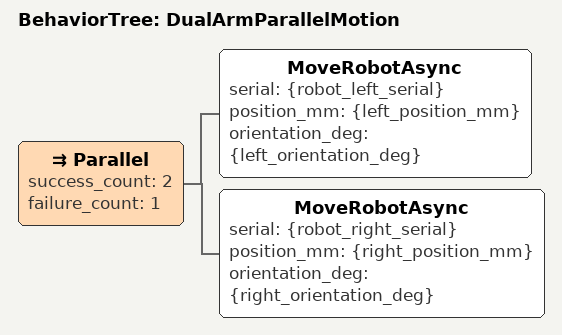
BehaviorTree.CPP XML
<?xml version="1.0" encoding="UTF-8"?>
<root BTCPP_format="4">

    <BehaviorTree ID="DualArmParallelMotion">
        <Parallel success_count="2" failure_count="1">
            <MoveRobotAsync serial="{robot_left_serial}"
                            position_mm="{left_position_mm}"
                            orientation_deg="{left_orientation_deg}"/>
            <MoveRobotAsync serial="{robot_right_serial}"
                            position_mm="{right_position_mm}"
                            orientation_deg="{right_orientation_deg}"/>
        </Parallel>
    </BehaviorTree>

</root>
